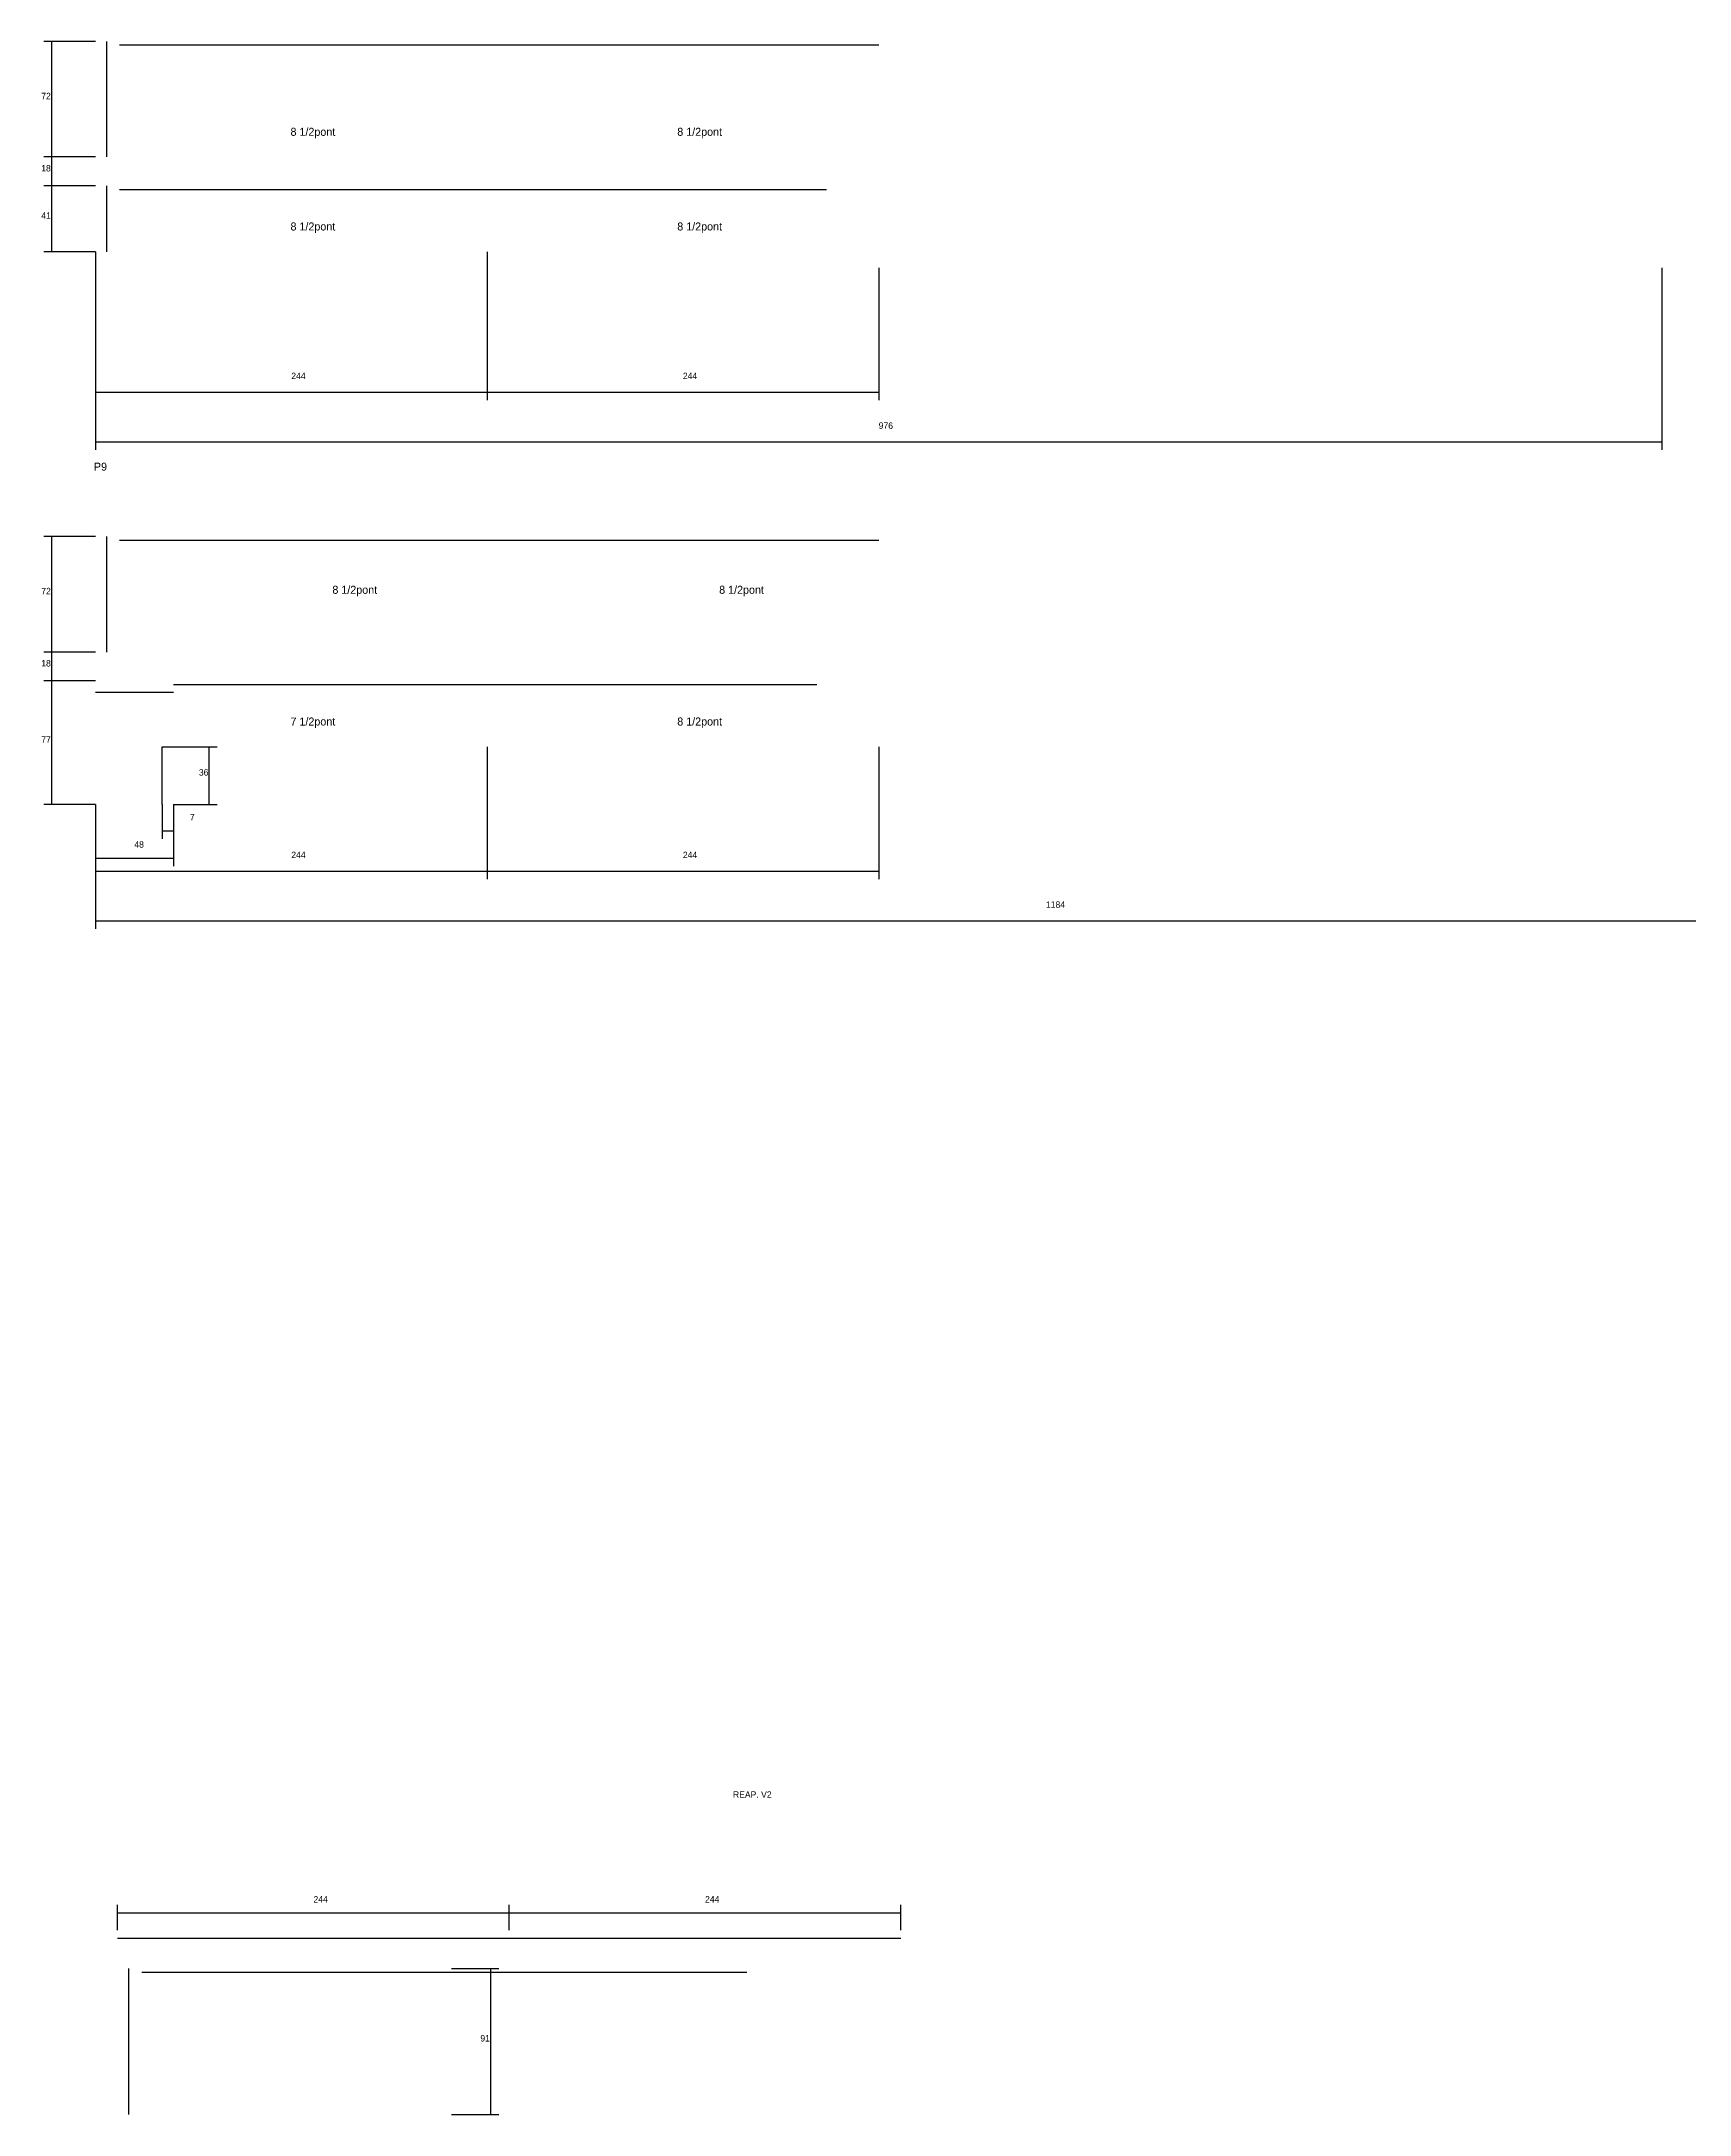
# Model space of a CAD drawing. Header units: metres. Extents: x -10318 to -5422, y 14219 to 15562.
# Drawn here: x -7147 to -6120, y 14219 to 15511 of the extents above; entities that cross this region are included whole.
import ezdxf

# ---------------------------------------------------------------- set-up
doc = ezdxf.new("R2010")
doc.units = ezdxf.units.M
for name, color, linetype in [('COTA', 4, 'Continuous'), ('NOMENCLATURA', 7, 'Continuous'), ('PONTALETE', 2, 'Continuous'), ('SARR_2.2x7', 40, 'Continuous')]:
    doc.layers.add(name, color=color, linetype=linetype)

msp = doc.modelspace()

# ---------------------------------------------------------------- linework, layer by layer
at = {"layer": 'COTA'}
for p, q in [((-7113.5, 15510.8), (-7145.8, 15510.8)), ((-7140.8, 15438.8), (-7140.8, 15510.8)), ((-7113.5, 15438.8), (-7145.8, 15438.8)), ((-7113.5, 15438.8), (-7145.8, 15438.8)), ((-7140.8, 15420.8), (-7140.8, 15438.8)), ((-7113.5, 15420.8), (-7145.8, 15420.8)), ((-7113.5, 15420.8), (-7145.8, 15420.8)), ((-7140.8, 15379.8), (-7140.8, 15420.8)), ((-7113.5, 15379.8), (-7145.8, 15379.8)), ((-7113.5, 15379.8), (-7113.5, 15287.3)), ((-7113.5, 15379.8), (-7113.5, 15256.3)), ((-6869.5, 15379.8), (-6869.5, 15287.3)), ((-6869.5, 15379.8), (-6869.5, 15287.3)), ((-6625.5, 15369.8), (-6625.5, 15287.3)), ((-6137.5, 15369.8), (-6137.5, 15256.3)), ((-7113.5, 15292.3), (-6869.5, 15292.3)), ((-6869.5, 15292.3), (-6625.5, 15292.3)), ((-7113.5, 15261.3), (-6137.5, 15261.3)), ((-7113.5, 15202.3), (-7145.8, 15202.3)), ((-7140.8, 15130.3), (-7140.8, 15202.3)), ((-7113.5, 15130.3), (-7145.8, 15130.3)), ((-7113.5, 15130.3), (-7145.8, 15130.3)), ((-7140.8, 15112.3), (-7140.8, 15130.3)), ((-7113.5, 15112.3), (-7145.8, 15112.3)), ((-7113.5, 15112.3), (-7145.8, 15112.3)), ((-7140.8, 15035.3), (-7140.8, 15112.3)), ((-7065, 15071.3), (-7037.6, 15071.3)), ((-7042.6, 15035.3), (-7042.6, 15071.3)), ((-6869.5, 15071.3), (-6869.5, 14988.8)), ((-6869.5, 15071.3), (-6869.5, 14988.8)), ((-6625.5, 15071.3), (-6625.5, 14988.8)), ((-7113.5, 15035.3), (-7145.8, 15035.3)), ((-7113.5, 15035.3), (-7113.5, 14988.8)), ((-7113.5, 15035.3), (-7113.5, 14957.8)), ((-7113.5, 15035.3), (-7113.5, 14996.9)), ((-7072, 15035.3), (-7072, 15013.9)), ((-7065, 15035.3), (-7065, 15013.9)), ((-7065, 15035.3), (-7065, 14996.9)), ((-7065, 15035.3), (-7037.6, 15035.3)), ((-7072, 15018.9), (-7065, 15018.9)), ((-7113.5, 15001.9), (-7065, 15001.9)), ((-7113.5, 14993.8), (-6869.5, 14993.8)), ((-6869.5, 14993.8), (-6625.5, 14993.8)), ((-7113.5, 14962.8), (-5929, 14962.8)), ((-7099.7, 14333.9), (-7099.7, 14349.5)), ((-7099.7, 14344.5), (-6855.7, 14344.5)), ((-6855.7, 14333.9), (-6855.7, 14349.5)), ((-6855.7, 14333.9), (-6855.7, 14349.5)), ((-6855.7, 14344.5), (-6611.7, 14344.5)), ((-6611.7, 14333.9), (-6611.7, 14349.5)), ((-6891.6, 14309.9), (-6862.2, 14309.9)), ((-6867.2, 14218.9), (-6867.2, 14309.9)), ((-6891.6, 14218.9), (-6862.2, 14218.9))]:
    msp.add_line(p, q, dxfattribs=at)
at = {"layer": 'SARR_2.2x7'}
for p, q in [((-7106.5, 15438.8), (-7106.5, 15510.8)), ((-7098.5, 15508.6), (-6869.5, 15508.6)), ((-6869.5, 15508.6), (-6625.5, 15508.6)), ((-7106.5, 15379.8), (-7106.5, 15420.8)), ((-7098.5, 15418.6), (-6869.5, 15418.6)), ((-6869.5, 15418.6), (-6658, 15418.6)), ((-7106.5, 15130.3), (-7106.5, 15202.3)), ((-7098.5, 15200.1), (-6869.5, 15200.1)), ((-6869.5, 15200.1), (-6625.5, 15200.1)), ((-7113.5, 15105.3), (-7065, 15105.3)), ((-7065, 15110.1), (-6869.5, 15110.1)), ((-6869.5, 15110.1), (-6664, 15110.1)), ((-7072, 15071.3), (-7065, 15071.3)), ((-7072, 15035.3), (-7072, 15071.3)), ((-7099.7, 14328.9), (-6855.7, 14328.9)), ((-6855.7, 14328.9), (-6611.7, 14328.9)), ((-7092.7, 14218.9), (-7092.7, 14309.9)), ((-7084.7, 14307.7), (-6855.7, 14307.7)), ((-6855.7, 14307.7), (-6707.7, 14307.7))]:
    msp.add_line(p, q, dxfattribs=at)

# ---------------------------------------------------------------- texts
at = {"layer": 'COTA'}
for s, p in [('72', (-7147.3, 15474.8)), ('18', (-7147.3, 15429.8)), ('41', (-7147.3, 15400.3)), ('244', (-6991.5, 15300.4)), ('244', (-6747.5, 15300.4)), ('976', (-6625.5, 15269.4)), ('72', (-7147.3, 15166.3)), ('18', (-7147.3, 15121.3)), ('77', (-7147.3, 15073.8)), ('36', (-7049.1, 15053.3)), ('7', (-7054.7, 15025.4)), ('48', (-7089.3, 15008.4)), ('244', (-6991.5, 15001.9)), ('244', (-6747.5, 15001.9)), ('1184', (-6521.3, 14970.9)), ('244', (-6977.7, 14351)), ('244', (-6733.7, 14351)), ('91', (-6873.7, 14264.4))]:
    msp.add_text(s, height=4, dxfattribs=at).set_placement(p)
at = {"layer": 'NOMENCLATURA'}
for s, p in [('8 1/2pont', (-6992, 15452)), ('8 1/2pont', (-6751, 15452)), ('8 1/2pont', (-6992, 15393)), ('8 1/2pont', (-6751, 15393)), ('P9', (-7114.5, 15243.3)), ('8 1/2pont', (-6965.9, 15166.6)), ('8 1/2pont', (-6724.9, 15166.6)), ('7 1/2pont', (-6992, 15084.5)), ('8 1/2pont', (-6751, 15084.5))]:
    msp.add_text(s, height=5, dxfattribs=at).set_placement(p)
at = {"layer": 'PONTALETE'}
msp.add_text('REAP. V2', height=4, dxfattribs=at).set_placement((-6716.3, 14416.3))

doc.saveas('drawing.dxf')
